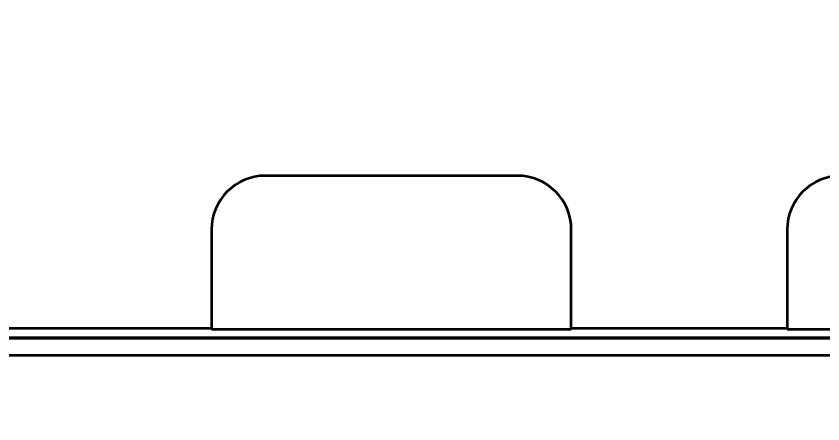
# Model space of a CAD drawing. Header units: millimetres. Extents: x 256 to 2096, y 1004 to 2403.
# Drawn here: x 707.1 to 751.95, y 1457.08 to 1479.75 of the extents above; entities that cross this region are included whole.
import ezdxf

# ---------------------------------------------------------------- set-up
doc = ezdxf.new("R2010")
doc.units = ezdxf.units.MM
doc.layers.add('1', color=7, linetype='Continuous', true_color=0xffffff)
doc.layers.add('dim', color=82, linetype='Continuous', lineweight=9)
doc.dimstyles.get("Standard").update_dxf_attribs({"dimscale": 5, "dimtxt": 0.18, "dimasz": 0.18, "dimexe": 0.18, "dimexo": 0.0625, "dimgap": 0.09, "dimtad": 0, "dimtoh": 1, "dimzin": 0, "dimdsep": 46, "dimtxsty": 'Standard', "dimcen": 0.09, "dimadec": 0, "dimazin": 0, "dimtfac": 1, "dimtofl": 0, "dimtmove": 0, "dimatfit": 3, "dimfxl": 0, "dimtolj": 1, "dimtzin": 0, "dimarcsym": 0})

# ---------------------------------------------------------------- blocks, each defined once
blk = doc.blocks.new('*D6')
at = {"layer": 'Defpoints', "color": 0, "lineweight": 18, "transparency": 16777216}
for p in [(357.463, 1615.379), (987.463, 1465.376), (357.463, 1457.081)]:
    blk.add_point(p, dxfattribs=at)
at = {"layer": 'dim', "color": 0, "lineweight": -2, "transparency": 16777216}
for p, q in [((357.463, 1459.58), (357.463, 1617.877)), ((987.463, 1467.875), (987.463, 1617.877)), ((367.463, 1615.379), (626.631, 1615.379)), ((977.463, 1615.379), (718.295, 1615.379))]:
    blk.add_line(p, q, dxfattribs=at)
at = {"layer": 'dim', "color": 0, "lineweight": 18, "transparency": 16777216}
for points in [[(367.463, 1617.045), (367.463, 1613.712), (357.463, 1615.379)], [(977.463, 1617.045), (977.463, 1613.712), (987.463, 1615.379)]]:
    blk.add_solid(points, dxfattribs=at)
at = {"layer": 'dim', "color": 0, "lineweight": 18, "transparency": 16777216, "insert": (672.463, 1615.379), "char_height": 12.5, "attachment_point": 5}
blk.add_mtext('\\A1;630.00{\\H7.5;\\S-0.10^ -0.15;}', dxfattribs=at)

msp = doc.modelspace()

# ---------------------------------------------------------------- linework, layer by layer
at = {"layer": '1', "color": 7, "linetype": 'Continuous', "lineweight": 35}
for p, q in [((734.963, 1470.879), (720.963, 1470.879)), ((717.963, 1467.879), (717.963, 1462.379)), ((737.963, 1462.379), (737.963, 1467.879)), ((749.963, 1467.879), (749.963, 1462.379)), ((717.963, 1462.379), (705.963, 1462.379)), ((717.963, 1462.379), (717.963, 1462.326)), ((749.963, 1462.379), (737.963, 1462.379)), ((737.963, 1462.379), (737.963, 1462.326)), ((749.963, 1462.379), (749.963, 1462.326)), ((737.963, 1462.326), (717.963, 1462.326)), ((769.963, 1462.326), (749.963, 1462.326)), ((818.976, 1461.836), (642.132, 1461.836)), ((642.139, 1461.886), (818.969, 1461.886)), ((818.994, 1460.883), (642.114, 1460.883))]:
    msp.add_line(p, q, dxfattribs=at)
for centre, start, end in [((720.963, 1467.879), 90, 180), ((734.963, 1467.879), 360, 90), ((752.963, 1467.879), 90, 180)]:
    msp.add_arc(centre, 3, start, end, dxfattribs=at)

# ---------------------------------------------------------------- dimensions: what is measured, and where the dimension line sits
at = {"layer": 'dim', "lineweight": 18}
dim = msp.add_linear_dim(base=(357.463, 1615.379), p1=(987.463, 1465.376), p2=(357.463, 1457.081), dimstyle='Standard', override={"dimtxt": 2.5, "dimasz": 2, "dimexe": 0.49975, "dimexo": 0.49975, "dimgap": 0.49975, "dimtol": 1, "dimlim": 0, "dimtp": -0.1, "dimtm": 0.15, "dimtfac": 0.6, "dimtdec": 2, "dimtolj": 1}, dxfattribs=at)
dim.commit()
dim.dimension.update_dxf_attribs({"geometry": '*D6', "text_midpoint": (672.463, 1615.379)})

doc.saveas('drawing.dxf')
